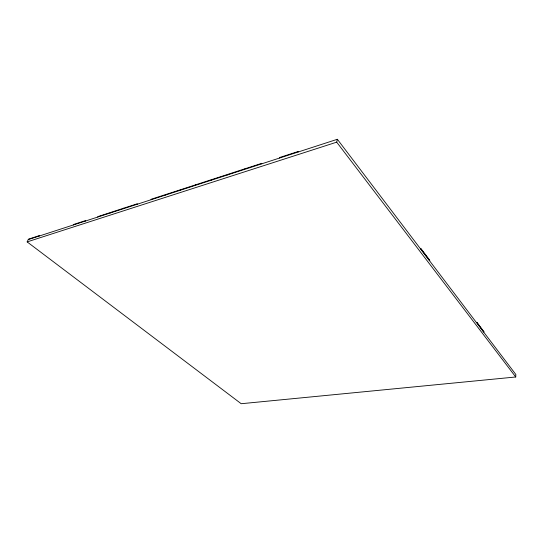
<?xml version="1.0" encoding="UTF-8"?>
<svg xmlns="http://www.w3.org/2000/svg" width="543" height="543" viewBox="0 0 543 543"><rect width="100%" height="100%" fill="white"/><g stroke="black" fill="none" stroke-linecap="round" stroke-linejoin="round"><path stroke-width="0.81" d="M39.055 236.096L39.272 235.635L28.467 239.151L27.15 241.893L241.201 403.72L515.735 376.985L515.85 374.5L337.359 139.279L28.243 239.606M515.735 376.985L336.701 142.157L337.359 139.279M298.155 151.999L298.304 151.443L279.72 157.484L279.564 158.04M261.597 163.871L261.76 163.321L151.212 199.254L151.015 199.756M244.228 169.504L244.398 168.961M227.422 174.961L227.598 174.425M211.159 180.235L211.342 179.706M195.412 185.346L195.595 184.824M180.154 190.301L180.337 189.785M165.364 195.1L165.554 194.591M137.094 204.277L137.298 203.774L97.923 216.576L97.713 217.057M123.587 208.661L123.784 208.166M110.46 212.924L110.67 212.428M85.326 221.082L85.536 220.601L73.488 224.517L73.278 224.992M27.15 241.893L336.701 142.157M483.881 331.624L483.847 332.14L476.863 322.366L483.881 331.624M429.723 260.158L429.656 260.701L420.839 249.081L420.913 248.538L429.723 260.158"/></g></svg>
